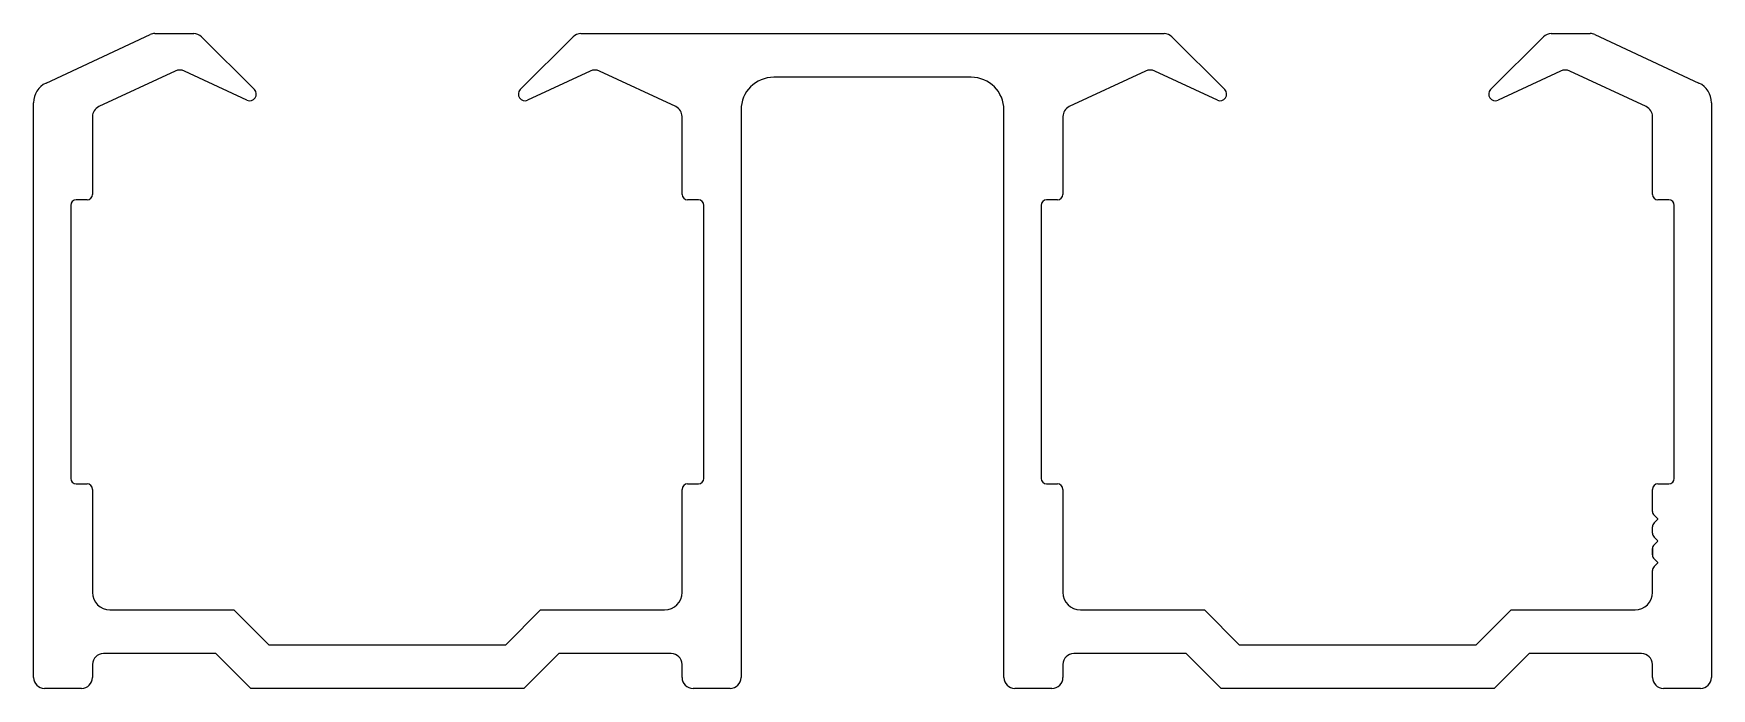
# Model space of a CAD drawing. Header units: inches. Extents: x -38.3 to 38.6, y 0.3 to 30.3.
import ezdxf

# ---------------------------------------------------------------- set-up
doc = ezdxf.new("R2010")
doc.units = ezdxf.units.IN
doc.header["$MEASUREMENT"] = 0
doc.layers.add('1', color=7, linetype='Continuous')

msp = doc.modelspace()

# ---------------------------------------------------------------- linework, layer by layer
at = {"layer": '1', "color": 7, "linetype": 'Continuous'}
for p, q in [((-37.7, 27.985), (-32.934, 30.207)), ((-32.723, 30.254), (-30.934, 30.254)), ((-30.58, 30.107), (-28.16, 27.686)), ((-15.984, 27.686), (-13.563, 30.107)), ((-13.209, 30.254), (13.506, 30.254)), ((13.86, 30.107), (16.28, 27.686)), ((28.456, 27.686), (30.877, 30.107)), ((31.231, 30.254), (33.019, 30.254)), ((33.231, 30.207), (37.997, 27.985)), ((-31.783, 28.537), (-35.283, 26.905)), ((-28.498, 27.202), (-31.36, 28.537)), ((-12.783, 28.537), (-15.645, 27.202)), ((-8.86, 26.905), (-12.36, 28.537)), ((12.657, 28.537), (9.157, 26.905)), ((15.942, 27.202), (13.08, 28.537)), ((31.657, 28.537), (28.795, 27.202)), ((35.58, 26.905), (32.08, 28.537)), ((4.668, 28.254), (-4.372, 28.254)), ((-38.272, 0.754), (-38.272, 27.087)), ((38.568, 27.087), (38.568, 0.754)), ((-35.572, 26.452), (-35.572, 22.884)), ((-8.572, 22.884), (-8.572, 26.452)), ((-5.872, 26.754), (-5.872, 0.754)), ((6.168, 0.754), (6.168, 26.754)), ((8.868, 26.452), (8.868, 22.884)), ((35.868, 22.884), (35.868, 26.452)), ((-36.572, 22.384), (-36.572, 9.874)), ((-35.822, 22.634), (-36.322, 22.634)), ((-7.822, 22.634), (-8.322, 22.634)), ((-7.572, 9.874), (-7.572, 22.384)), ((7.868, 22.384), (7.868, 9.874)), ((8.618, 22.634), (8.118, 22.634)), ((36.618, 22.634), (36.118, 22.634)), ((36.868, 9.874), (36.868, 22.384)), ((-36.322, 9.624), (-35.822, 9.624)), ((-35.572, 9.374), (-35.572, 4.654)), ((-8.572, 4.654), (-8.572, 9.374)), ((-8.322, 9.624), (-7.822, 9.624)), ((8.118, 9.624), (8.618, 9.624)), ((8.868, 9.374), (8.868, 4.654)), ((35.868, 8.367), (35.868, 9.374)), ((36.118, 9.624), (36.618, 9.624)), ((36.113, 8.019), (35.942, 8.19)), ((35.942, 7.837), (36.113, 8.008)), ((35.868, 7.367), (35.868, 7.66)), ((36.113, 7.019), (35.942, 7.191)), ((35.942, 6.837), (36.113, 7.008)), ((35.868, 6.367), (35.868, 6.66)), ((35.868, 6.66), (35.868, 6.367)), ((35.868, 6.367), (35.868, 6.66)), ((35.868, 6.66), (35.868, 6.367)), ((35.868, 6.367), (35.868, 6.66)), ((36.113, 6.02), (35.942, 6.191)), ((35.868, 4.654), (35.868, 5.66)), ((35.868, 5.66), (35.868, 5.66)), ((35.942, 5.837), (36.113, 6.008)), ((35.868, 4.654), (35.868, 4.654)), ((-34.772, 3.854), (-29.093, 3.854)), ((-29.093, 3.854), (-27.493, 2.254)), ((-16.65, 2.254), (-15.05, 3.854)), ((-15.05, 3.854), (-9.372, 3.854)), ((9.668, 3.854), (15.347, 3.854)), ((15.347, 3.854), (16.947, 2.254)), ((27.79, 2.254), (29.39, 3.854)), ((29.39, 3.854), (35.068, 3.854)), ((-29.922, 1.854), (-35.072, 1.854)), ((-28.322, 0.254), (-29.922, 1.854)), ((-27.493, 2.254), (-16.65, 2.254)), ((-14.222, 1.854), (-15.822, 0.254)), ((-9.072, 1.854), (-14.222, 1.854)), ((14.518, 1.854), (9.368, 1.854)), ((16.118, 0.254), (14.518, 1.854)), ((16.947, 2.254), (27.79, 2.254)), ((30.218, 1.854), (28.618, 0.254)), ((35.368, 1.854), (30.218, 1.854)), ((-35.572, 1.354), (-35.572, 0.754)), ((-8.572, 0.754), (-8.572, 1.354)), ((8.868, 1.354), (8.868, 0.754)), ((35.868, 0.754), (35.868, 1.354)), ((-36.072, 0.254), (-37.772, 0.254)), ((-15.822, 0.254), (-28.322, 0.254)), ((-6.372, 0.254), (-8.072, 0.254)), ((8.368, 0.254), (6.668, 0.254)), ((28.618, 0.254), (16.118, 0.254)), ((38.068, 0.254), (36.368, 0.254))]:
    msp.add_line(p, q, dxfattribs=at)
for centre, radius, start, end in [((-32.723, 29.754), 0.5, 90, 115), ((-30.934, 29.754), 0.5, 45, 90), ((-13.209, 29.754), 0.5, 90, 135), ((13.506, 29.754), 0.5, 45, 90), ((31.231, 29.754), 0.5, 90, 135), ((33.019, 29.754), 0.5, 65, 90), ((-31.572, 28.084), 0.5, 65, 115), ((-12.572, 28.084), 0.5, 65, 115), ((12.868, 28.084), 0.5, 65, 115), ((31.868, 28.084), 0.5, 65, 115), ((-37.282, 27.087), 0.99, 115, 180), ((-28.372, 27.474), 0.3, 245, 45), ((-15.772, 27.474), 0.3, 135, 295), ((-4.372, 26.754), 1.5, 90, 180), ((4.668, 26.754), 1.5, 0, 90), ((16.068, 27.474), 0.3, 245, 45), ((28.668, 27.474), 0.3, 135, 295), ((37.578, 27.087), 0.99, 360, 65), ((-35.072, 26.452), 0.5, 115, 180), ((-9.072, 26.452), 0.5, 0, 65), ((9.368, 26.452), 0.5, 115, 180), ((35.368, 26.452), 0.5, 0, 65), ((-36.322, 22.384), 0.25, 90, 180), ((-35.822, 22.884), 0.25, 270, 0), ((-8.322, 22.884), 0.25, 180, 270), ((-7.822, 22.384), 0.25, 0, 90), ((8.118, 22.384), 0.25, 90, 180), ((8.618, 22.884), 0.25, 270, 0), ((36.118, 22.884), 0.25, 180, 270), ((36.618, 22.384), 0.25, 360, 90), ((-36.322, 9.874), 0.25, 180, 270), ((-35.822, 9.374), 0.25, 0, 90), ((-8.322, 9.374), 0.25, 90, 180), ((-7.822, 9.874), 0.25, 270, 0), ((8.118, 9.874), 0.25, 180, 270), ((8.618, 9.374), 0.25, 0, 90), ((36.118, 9.374), 0.25, 90, 180), ((36.618, 9.874), 0.25, 270, 0), ((36.118, 8.367), 0.25, 180, 225), ((36.118, 7.66), 0.25, 135, 180), ((36.107, 8.014), 0.008, 315, 45), ((36.118, 7.367), 0.25, 180, 225), ((36.107, 7.014), 0.008, 315, 45), ((36.118, 6.66), 0.25, 135, 180), ((36.118, 6.367), 0.25, 180, 225), ((36.118, 5.66), 0.25, 135, 180), ((36.107, 6.014), 0.008, 315, 45), ((-34.772, 4.654), 0.8, 180, 270), ((-9.372, 4.654), 0.8, 270, 0), ((9.668, 4.654), 0.8, 180, 270), ((35.068, 4.654), 0.8, 270, 360), ((-35.072, 1.354), 0.5, 90, 180), ((-9.072, 1.354), 0.5, 0, 90), ((9.368, 1.354), 0.5, 90, 180), ((35.368, 1.354), 0.5, 0, 90), ((-37.772, 0.754), 0.5, 180, 270), ((-36.072, 0.754), 0.5, 270, 0), ((-8.072, 0.754), 0.5, 180, 270), ((-6.372, 0.754), 0.5, 270, 360), ((6.668, 0.754), 0.5, 180, 270), ((8.368, 0.754), 0.5, 270, 0), ((36.368, 0.754), 0.5, 180, 270), ((38.068, 0.754), 0.5, 270, 0)]:
    msp.add_arc(centre, radius, start, end, dxfattribs=at)

doc.saveas('drawing.dxf')
